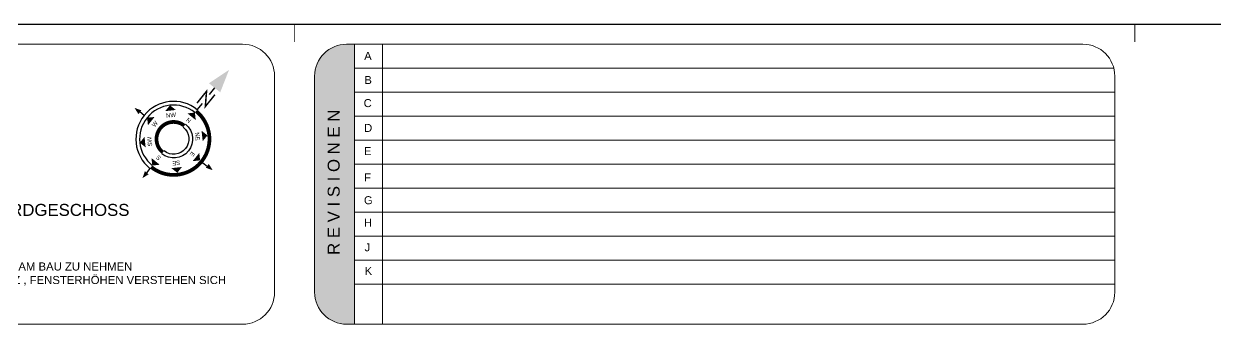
# Model space of a CAD drawing. Header units: metres. Extents: x 5.3 to 99.3, y 16.8 to 86.8.
# Drawn here: x 40.55 to 70.33, y 79.25 to 86.76 of the extents above; entities that cross this region are included whole.
import ezdxf
from ezdxf.enums import TextEntityAlignment as Align

# ---------------------------------------------------------------- set-up
doc = ezdxf.new("R2010")
doc.units = ezdxf.units.M
doc.layers.add('LAYOUT', color=7, linetype='Continuous')
doc.styles.add('North Arrow Text', font='BOD_R.TTF', dxfattribs={"height": 0.1})
doc.styles.get("Standard").update_dxf_attribs({"font": 'arial.ttf'})

msp = doc.modelspace()

# ---------------------------------------------------------------- hatches: boundary and pattern name
at = {"layer": 'LAYOUT', "lineweight": 18, "transparency": 33554687}
h = msp.add_hatch(color=253, dxfattribs=at)
h.dxf.hatch_style = 1
h.paths.add_polyline_path([(48.81782, 86.25395), (48.61782, 86.25395, 0.41421356), (47.81782, 85.45395), (47.81782, 80.05395, 0.41421356), (48.61782, 79.25395), (48.81782, 79.25395)])
h.paths.add_polyline_path([(48.61252, 80.87775), (48.61252, 84.6607), (47.9943, 84.6607), (47.9943, 80.87775)], flags=24)

# ---------------------------------------------------------------- linework, layer by layer
at = {"layer": 'LAYOUT', "color": 7, "lineweight": 25, "transparency": 33554687}
msp.add_line((5.31782, 86.75395), (99.31782, 86.75395), dxfattribs=at)
at = {"layer": 'LAYOUT', "lineweight": 18}
for p, q in [((46.01782, 86.25395), (27.61782, 86.25395)), ((67.01782, 86.25395), (48.61782, 86.25395)), ((48.81782, 86.25395), (48.81782, 79.25395)), ((48.81782, 86.25395), (49.51782, 86.25395)), ((49.51782, 86.25395), (49.51782, 79.25395)), ((67.79241, 85.65395), (48.81782, 85.65395)), ((46.81782, 80.05395), (46.81782, 85.45395)), ((47.81782, 85.45395), (47.81782, 80.05395)), ((67.81782, 80.05395), (67.81782, 85.45395)), ((67.81782, 85.05395), (48.81782, 85.05395)), ((67.81782, 84.45395), (48.81782, 84.45395)), ((67.81782, 83.85395), (48.81782, 83.85395)), ((67.81782, 83.25395), (48.81782, 83.25395)), ((67.81782, 82.65395), (48.81782, 82.65395)), ((67.81782, 82.05395), (48.81782, 82.05395)), ((67.81782, 81.45395), (48.81782, 81.45395)), ((67.81782, 80.85395), (48.81782, 80.85395)), ((67.81782, 80.25395), (48.81782, 80.25395)), ((27.61782, 79.25395), (46.01782, 79.25395)), ((48.61782, 79.25395), (67.01782, 79.25395))]:
    msp.add_line(p, q, dxfattribs=at)
at = {"layer": 'LAYOUT', "color": 0, "linetype": 'ByBlock', "lineweight": -2}
for p, q in [((45.19222, 84.99947), (45.32156, 85.16014)), ((44.884, 84.61659), (45.01084, 84.77415)), ((43.55811, 84.47336), (43.45033, 84.56013)), ((43.70134, 83.14747), (43.61458, 83.03969)), ((45.02704, 83.29086), (45.13502, 83.20393))]:
    msp.add_line(p, q, dxfattribs=at)
at = {"layer": 'LAYOUT', "color": 7, "linetype": 'Continuous', "const_width": 0.018}
for points in [[(47.31782, 86.30929), (47.31782, 86.75395)], [(68.31782, 86.30929), (68.31782, 86.75395)]]:
    msp.add_lwpolyline(points, dxfattribs=at)
at = {"layer": 'LAYOUT', "color": 0, "linetype": 'ByBlock', "lineweight": -2, "const_width": 0.03745}
msp.add_lwpolyline([(44.878, 84.78188), (45.11645, 85.07809), (45.08509, 84.69385), (45.32319, 84.98962)], dxfattribs=at)
at = {"layer": 'LAYOUT', "color": 0, "linetype": 'ByBlock', "lineweight": -2}
for points in [[(44.884, 84.61659, 1), (43.70134, 83.14747, 1)], [(44.82529, 84.54366, 1), (43.76006, 83.22041, 1)], [(44.59043, 84.25191, -1), (43.99492, 83.51216, -1)], [(44.53171, 84.17897, -1), (44.05364, 83.58509, -1)]]:
    msp.add_lwpolyline(points, format="xyb", dxfattribs=at)
at = {"layer": 'LAYOUT', "color": 0, "linetype": 'ByBlock', "lineweight": -2, "const_width": 0.09363}
for points in [[(44.85465, 84.58012, -1), (43.7307, 83.18394, 1)], [(44.56107, 84.21544, 1), (44.02428, 83.54862, 1)]]:
    msp.add_lwpolyline(points, format="xyb", dxfattribs=at)
at = {"layer": 'LAYOUT', "lineweight": 18}
for centre, start, end in [((46.01782, 85.45395), 0, 90), ((48.61782, 85.45395), 90, 180), ((67.01782, 85.45395), 0, 90), ((46.01782, 80.05395), 270, 0), ((48.61782, 80.05395), 180, 270), ((67.01782, 80.05395), 270, 0)]:
    msp.add_arc(centre, 0.8, start, end, dxfattribs=at)
at = {"layer": 'LAYOUT', "color": 0, "linetype": 'ByBlock', "lineweight": -2}
for points in [[(45.17568, 85.27757), (45.67847, 85.61313), (45.45803, 85.05028)], [(43.41274, 84.50508), (43.31509, 84.66124), (43.4885, 84.5992)], [(44.20145, 84.72649), (44.08402, 84.58061), (44.34732, 84.60906)], [(43.63105, 84.41465), (43.65116, 84.22846), (43.81723, 84.43476)], [(44.82529, 84.54366), (44.6391, 84.52354), (44.8454, 84.35747)], [(45.13713, 83.97325), (44.99125, 84.09068), (45.0197, 83.82738)], [(43.44822, 83.79081), (43.59409, 83.67338), (43.56565, 83.93668)], [(43.76006, 83.22041), (43.94624, 83.24052), (43.73995, 83.40659)], [(44.9543, 83.34942), (44.93419, 83.5356), (44.76811, 83.3293)], [(43.66963, 83.00209), (43.51347, 82.90445), (43.57551, 83.07786)], [(44.3839, 83.03758), (44.50133, 83.18345), (44.23802, 83.15501)], [(45.17261, 83.25898), (45.27026, 83.10282), (45.09685, 83.16487)]]:
    msp.add_solid(points, dxfattribs=at)

# ---------------------------------------------------------------- texts
at = {"layer": 'LAYOUT', "color": 0, "linetype": 'ByBlock', "lineweight": -2, "style": 'North Arrow Text'}
for s, height, rotation, p in [('W', 0.10741, 51.165557, (43.82398, 84.25934)), ('NW', 0.107411, 6.165557, (44.22805, 84.48025)), ('N', 0.10741, 321.165557, (44.66998, 84.35073)), ('NE', 0.107411, 276.165557, (44.89089, 83.94665)), ('SW', 0.107411, 96.165557, (43.69446, 83.81741)), ('S', 0.10741, 141.165557, (43.91537, 83.41333)), ('E', 0.10741, 231.165557, (44.76137, 83.50472)), ('SE', 0.107411, 186.165557, (44.3573, 83.28381))]:
    msp.add_text(s, height=height, rotation=rotation, dxfattribs=at).set_placement(p, align=Align.MIDDLE)
at = {"layer": 'LAYOUT', "lineweight": 18, "attachment_point": 1}
for s, width, insert, char_height in [('A', 0.7, (49.05641, 86.05987), 0.2), ('B', 0.7, (49.06162, 85.45779), 0.2), ('C', 0.7, (49.04254, 84.88117), 0.2), ('D', 0.7, (49.05528, 84.2601), 0.2), ('E', 0.7, (49.05108, 83.68063), 0.2), ('F', 0.7, (49.05581, 83.02293), 0.2), ('{\\H1.5x;+/- 0.00  SCHULGEBÄUDE 1 = 407.88 m.ü.M. =  OK FERTIG BO ERDGESCHOSS\\H1x; }', 20.0654976, (27.59774, 82.26101), 0.2), ('G', 0.7, (49.05053, 82.45287), 0.2), ('H', 0.7, (49.05053, 81.88809), 0.2), ('J', 0.7, (49.06638, 81.2758), 0.2), ('ALLE MASSE SIND ROHMASSE UND SIND VOM UNTERNEHMER ZU KONTROLLIEREN UND AM BAU ZU NEHMEN\\PTÜRHÖHEN VERSTEHEN SICH AB OK HÖHEREM FERTIG BODEN BIS UK FERTIGEM STURZ , FENSTERHÖHEN VERSTEHEN SICH\\PAB OK FERTIG BANK BIS UK FERTIG STURZ', 18.311347, (28.04665, 80.7978), 0.20271703), ('K', 0.7, (49.06859, 80.68466), 0.2)]:
    msp.add_mtext_dynamic_manual_height_columns(s, width=width, gutter_width=1, heights=[0], dxfattribs=dict(at, insert=insert, char_height=char_height))
at = {"layer": 'LAYOUT', "lineweight": 18, "insert": (48.14338, 80.9857), "char_height": 0.3, "attachment_point": 1, "rotation": 90}
msp.add_mtext_dynamic_manual_height_columns('R E V I S I O N E N', width=4.4682507, gutter_width=1, heights=[0], dxfattribs=at)

doc.saveas('drawing.dxf')
